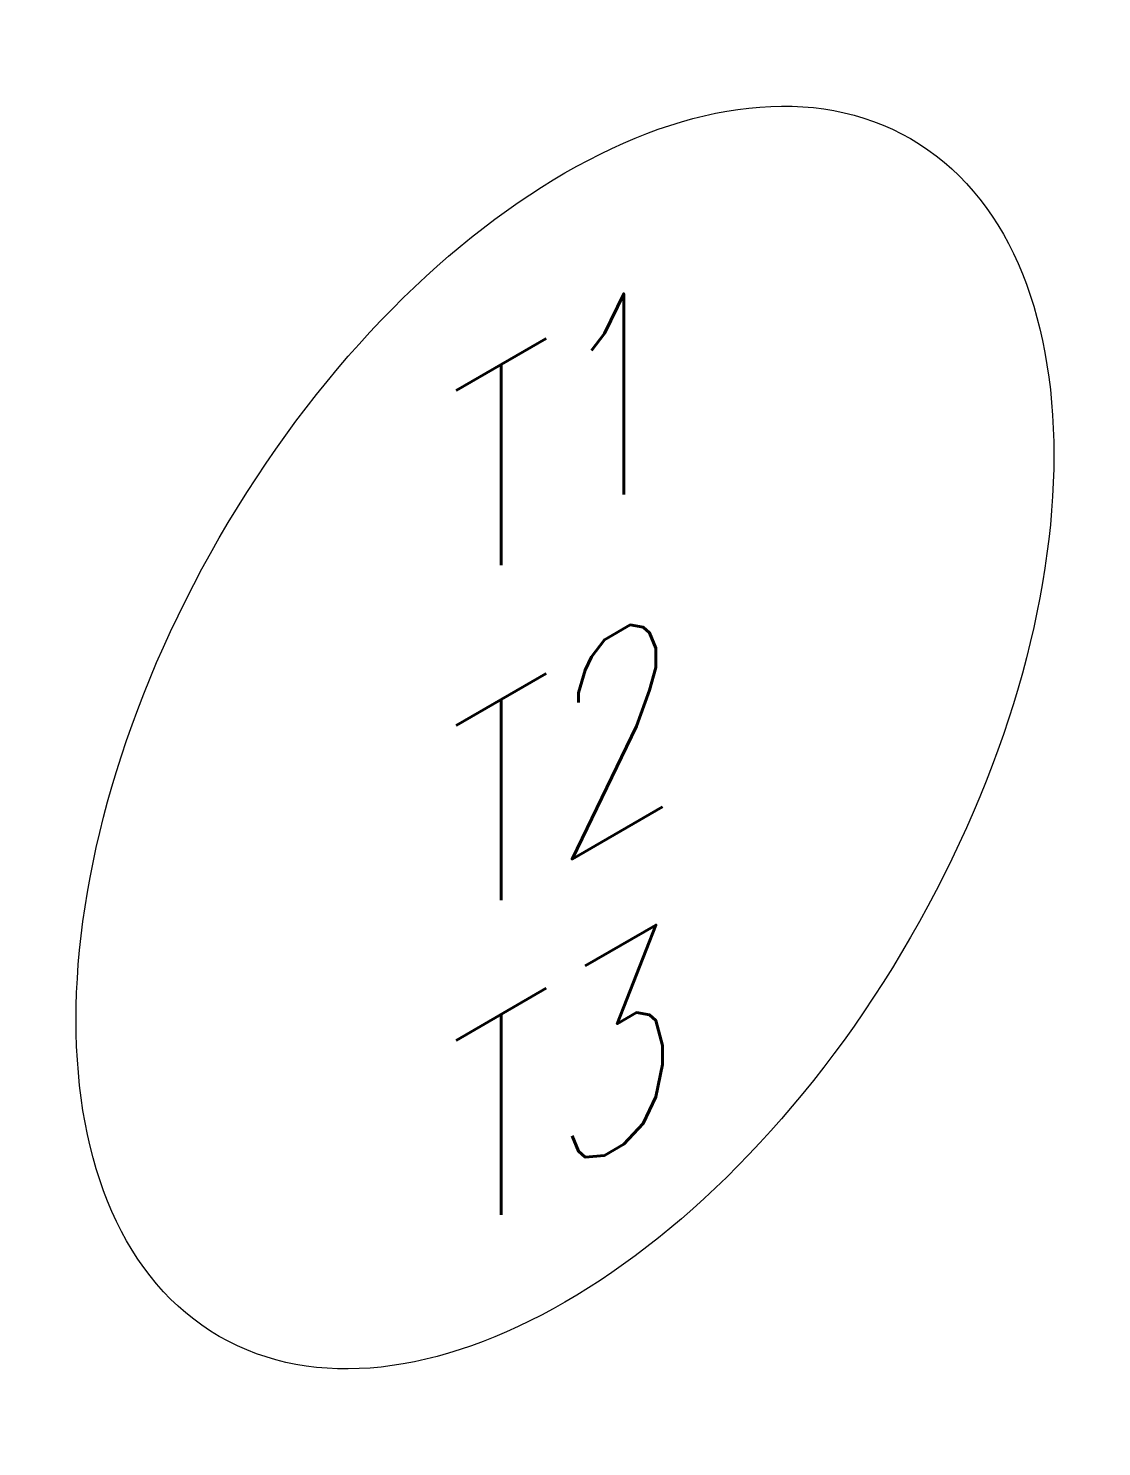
# Model space of a CAD drawing. Header units: millimetres. Extents: x -10121.06 to -10119.82, y -64.97 to -63.34.
import ezdxf
from ezdxf.enums import TextEntityAlignment as Align

# ---------------------------------------------------------------- set-up
doc = ezdxf.new("R2010")
doc.units = ezdxf.units.MM
doc.layers.add('Tub_iso_símbolos', color=2, linetype='Continuous')
doc.styles.add('r80', font='romans.shx')

msp = doc.modelspace()

# ---------------------------------------------------------------- linework, layer by layer
at = {"layer": 'Tub_iso_símbolos', "color": 1}
msp.add_ellipse((-10120.4376, -64.1522), major_axis=(-0.398, -0.6894), ratio=0.57735, dxfattribs=at)

# ---------------------------------------------------------------- texts
at = {"layer": 'Tub_iso_símbolos', "style": 'r80', "oblique": 30}
for tag, p in [('T1', (-10120.4868, -63.8243)), ('T2', (-10120.4868, -64.2098)), ('T3', (-10120.4868, -64.5724))]:
    msp.add_attdef(tag, text='', height=0.2, rotation=30.0001, dxfattribs=at).set_placement(p, align=Align.MIDDLE_CENTER)

doc.saveas('drawing.dxf')
